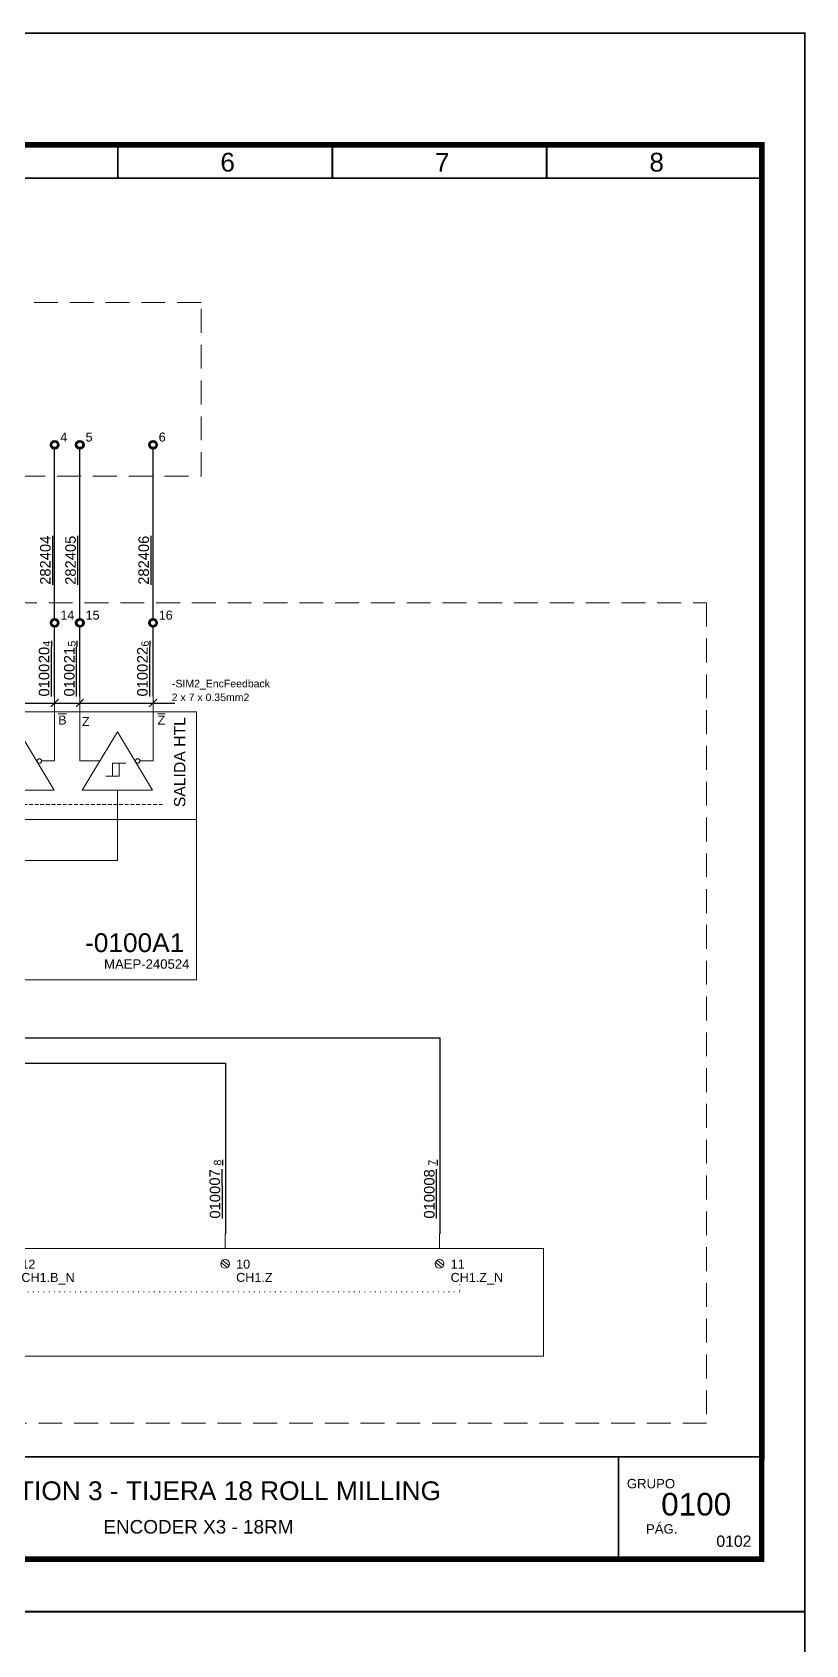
# Model space of a CAD drawing. Header units: millimetres. Extents: x 2 to 14510, y -7775 to 12.
# Drawn here: x 584.1 to 687, y -3066.7 to -2852.2 of the extents above; entities that cross this region are included whole.
import ezdxf
from ezdxf.enums import TextEntityAlignment as Align

# ---------------------------------------------------------------- set-up
doc = ezdxf.new("R2010")
doc.units = ezdxf.units.MM
for name, pattern in [('ACAD_ISO07W100', [3, 0, -3]), ('DASHED', [0.75, 0.5, -0.25]), ('HIDDEN2', [4.762499999999999, 3.175, -1.5875])]:
    doc.linetypes.add(name, pattern=pattern)
for name, color, linetype, lineweight in [('Cables eProC', 81, 'Continuous', 25), ('eProC - L2', 41, 'Continuous', 20), ('Rótulo eProC', 222, 'Continuous', 25), ('Textos eProC', 41, 'Continuous', 25)]:
    doc.layers.add(name, color=color, linetype=linetype, lineweight=lineweight)
doc.layers.add('TEXTOS', color=150, linetype='Continuous')
doc.styles.get("Standard").update_dxf_attribs({"font": 'arial.ttf'})

# ---------------------------------------------------------------- blocks, each defined once
blk = doc.blocks.new('eProC - Rótulo')
at = {"layer": 'eProC - L2', "lineweight": 0}
h = blk.add_hatch(color=256, dxfattribs=at)
h.dxf.hatch_style = 1
edge = h.paths.add_edge_path()
edge.add_ellipse((18.25213672028826, -196.9261742999511), major_axis=(0, 2.69398394157768), ratio=0.9394639537380453, start_angle=270, end_angle=450)
edge.add_line((15.721235915227, -196.9261742999488), (15.721235915227, -198.0262406689194))
edge.add_ellipse((18.25213672028826, -198.0262406689176), major_axis=(-2.530900805061371, 0), ratio=0.8765219452336325, start_angle=0, end_angle=90.00000003045925)
edge.add_arc((18.27335383050047, -195.5607843947532), 4.683894425901206, 269.7404606443341, 295.7776069626162)
edge.add_line((20.31028205640587, -199.7785788889764), (20.29822599010674, -198.8274645321544))
edge.add_arc((18.53107238730183, -196.3659306924278), 3.030178328089625, 264.718299702173, 305.6748497988437, ccw=False)
edge.add_ellipse((18.25213672028826, -197.5293953656246), major_axis=(0, -1.853847971147125), ratio=0.8438195784126398, start_angle=270, end_angle=360, ccw=False)
edge.add_line((16.68782350683375, -197.5293953656246), (20.78303752534953, -197.5293953656246))
edge.add_line((20.78303752534953, -197.5293953656246), (20.78303752534964, -196.9261742999511))
edge = h.paths.add_edge_path(flags=16)
edge.add_line((19.61407906036493, -196.6747056132363), (16.8901943802116, -196.6747056132363))
edge.add_ellipse((18.25213672028826, -196.6524970348587), major_axis=(0, 1.493762606582783), ratio=0.9118536529786326, start_angle=269.14812120263406, end_angle=450.85187879736594, ccw=False)
edge = h.paths.add_edge_path()
edge.add_ellipse((24.53606879678694, -194.6480166949741), major_axis=(2.859551306712874, 0), ratio=0.8879042817777737, start_angle=271.7431843167558, end_angle=440.0131197538371)
edge.add_line((25.03197981647497, -192.1474811884746), (22.43893209419025, -192.1474811884746))
edge.add_line((22.43893209419025, -192.1474811884746), (22.43893209419025, -197.188480772912))
edge.add_line((22.43893209419025, -197.188480772912), (22.43893209419025, -200.2321034925712))
edge.add_line((22.43893209419025, -200.2321034925712), (23.45480529619465, -200.2321034925712))
edge.add_line((23.45480529619465, -200.2321034925712), (23.45480529619465, -197.1858495332467))
edge.add_line((23.45480529619465, -197.1858495332467), (24.62305523908697, -197.1858495332467))
edge = h.paths.add_edge_path(flags=16)
edge.add_line((23.45480529619465, -196.1897923405218), (23.45480529619465, -193.1062410494224))
edge.add_line((23.45480529619465, -193.1062410494224), (24.53606879676522, -193.1062410494224))
edge.add_ellipse((24.53606879678694, -194.6480166949741), major_axis=(1.681458667494562, 0), ratio=0.9169274721736568, start_angle=270, end_angle=450, ccw=False)
edge.add_line((24.53606879683048, -196.1897923405218), (23.45480529619465, -196.1897923405218))
h.paths.add_polyline_path([(28.88337502731326, -200.1686943225809), (29.96274090268548, -200.1686943225809), (29.96274090268548, -196.6621550902314, -0.5790308252155739), (32.03007794970472, -195.4418327159001), (32.03007794970472, -194.4851599634876, 0.4270023526849942), (29.96274090268548, -195.3092403231453), (29.96274090268548, -194.3667890582274), (28.88337502731326, -194.3667890582274)])
edge = h.paths.add_edge_path()
edge.add_ellipse((35.59266709558801, -197.314602608275), major_axis=(0, 3.050109259531877), ratio=0.9167500623092966, start_angle=0, end_angle=360)
edge = h.paths.add_edge_path(flags=16)
edge.add_ellipse((35.59266709558801, -197.314602608275), major_axis=(0, 2.152249407964542), ratio=0.8331707360348017, start_angle=0, end_angle=360)
edge = h.paths.add_edge_path()
edge.add_ellipse((43.71944930917152, -196.1511172593932), major_axis=(0, -3.250497670981453), ratio=0.9018554990975474, start_angle=135.331656941236, end_angle=404.668343058764, ccw=False)
edge.add_line((45.78028465666421, -193.8394023104156), (45.78028465666421, -192.5089534251097))
edge.add_ellipse((43.71944930917152, -196.1511172593932), major_axis=(0, -4.224315765563161), ratio=0.963019127378297, start_angle=149.5633998648684, end_angle=390.4366001351317)
edge.add_line((45.78028465666421, -199.7932810936768), (45.78028465666421, -198.4628322083709))
at = {"layer": 'eProC - L2', "lineweight": 5, "const_width": 0.233}
for points in [[(0, 0), (297, 0), (297, -210.0000000000002), (0, -210), (0, 0)], [(5.783499999999549, -189.4009999999998), (291.2164999999995, -189.4009999999998)], [(56.47486139750822, -202.9226231724861), (56.47486139750822, -189.3236231724859)], [(76.84365215121034, -202.9226231724861), (76.84365215121034, -189.3236231724859)], [(160.1370160879637, -203), (160.1370160879637, -189.4009999999998)], [(76.84365215121034, -196.123123172486), (160.1370160879637, -196.123123172486)], [(107.4632783138395, -202.9226231724861), (107.4632783138395, -196.123123172486)], [(132.7952386088173, -202.9226231724861), (132.7952386088173, -196.123123172486)]]:
    blk.add_lwpolyline(points, dxfattribs=at)
at = {"layer": 'eProC - L2', "lineweight": 40, "const_width": 0.75}
blk.add_lwpolyline([(5.783499999999549, -203), (291.2505000000001, -203), (291.2850000000003, -14.87246776690426), (5.817999999999756, -14.87246776690426)], close=True, dxfattribs=at)
at = {"layer": 'eProC - L2', "lineweight": 5, "const_width": 0.233}
for points in [[(34.34049999999991, -19.30656616285751), (5.783499999999663, -19.30656616285751), (5.783499999999549, -14.87246776690426), (34.34049999999979, -14.87246776690426)], [(62.89750000000026, -19.30656616285751), (34.34050000000002, -19.30656616285751), (34.34049999999979, -14.87246776690426), (62.89750000000004, -14.87246776690426)], [(91.4375, -19.30656616285796), (62.88049999999976, -19.30656616285796), (62.88049999999976, -14.87246776690426), (91.4375, -14.87246776690426)], [(119.9608131526145, -19.30656616285796), (91.40381315261425, -19.30656616285796), (91.40381315261413, -14.87246776690472), (119.9608131526143, -14.87246776690472)], [(148.517813152615, -19.30656616285796), (119.9608131526147, -19.30656616285796), (119.9608131526143, -14.87246776690472), (148.5178131526145, -14.87246776690472)], [(177.0578131526145, -19.30656616285842), (148.5008131526142, -19.30656616285842), (148.5008131526142, -14.87246776690472), (177.0578131526145, -14.87246776690472)], [(205.581126305229, -19.30656616285751), (177.0241263052287, -19.30656616285751), (177.0241263052285, -14.87246776690426), (205.5811263052287, -14.87246776690426)], [(234.1381263052294, -19.30656616285751), (205.5811263052292, -19.30656616285751), (205.5811263052287, -14.87246776690426), (234.138126305229, -14.87246776690426)], [(262.6781263052289, -19.30656616285796), (234.1211263052287, -19.30656616285796), (234.1211263052287, -14.87246776690426), (262.6781263052289, -14.87246776690426)], [(291.2014394578434, -19.30656616285751), (262.6444394578432, -19.30656616285751), (262.644439457843, -14.87246776690426), (291.2014394578432, -14.87246776690426)]]:
    blk.add_lwpolyline(points, close=True, dxfattribs=at)
at = {"layer": 'eProC - L2', "lineweight": 0, "const_width": 0.233}
blk.add_lwpolyline([(272.2141748043123, -203), (272.2141748043123, -189.4009999999998)], dxfattribs=at)
at = {"layer": 'eProC - L2', "lineweight": 0}
for points in [[(22.43893209419025, -197.188480772912), (22.43893209419025, -192.1474811884746), (25.03197981648179, -192.1474811884746)], [(23.45480529619465, -197.188480772912), (23.45480529619465, -200.2321034925712), (22.43893209419025, -200.2321034925712), (22.43893209419025, -192.1474811884746), (23.45480529619465, -192.1474811884746)], [(45.78028465666421, -192.5089534251097), (45.78028465666421, -193.8394023104156)], [(23.45480529619465, -193.1062410494224), (23.45480529619465, -196.1897923405218)], [(24.5360687967883, -193.1062410494224), (23.45480529619465, -193.1062410494224), (23.45480529619465, -196.1897923405218), (24.5360687967883, -196.1897923405218)], [(29.96274090268548, -196.6284768904829), (29.96274090268548, -200.1686943225809), (28.88337502731326, -200.1686943225809), (28.88337502731326, -194.3667890582274), (29.96274090268548, -194.3667890582274), (29.96274090268548, -195.3092403231431)], [(32.03007794970472, -195.4418327159001), (32.03007794970472, -194.4851599634871)], [(15.721235915227, -196.9261742999511), (15.721235915227, -198.0262406689176)], [(16.89019438021217, -196.6747056132363), (19.61407906036425, -196.6747056132363)], [(20.78303752534953, -197.5293953656246), (20.78303752534953, -196.9261742999511)], [(24.62305523906866, -197.1858495332467), (23.45480529619465, -197.1858495332467)], [(20.78303752534953, -197.5293953656246), (16.68782350683296, -197.5293953656246)], [(20.31028205640587, -199.7785788889755), (20.29822599010674, -198.8274645321535)], [(45.78028465666421, -198.4628322083713), (45.78028465666421, -199.7932810936768)]]:
    blk.add_lwpolyline(points, dxfattribs=at)
for centre, radius, start, end in [((31.39091835090221, -195.8868887166072), 1.540574078083927, 65.48798580094844, 157.9783705209563), ((31.34663979589845, -196.6453159903344), 1.384001337398694, 60.40847701888465, 180.6971331110832), ((18.53107238730195, -196.3659306924278), 3.030178328089643, 264.7182996994936, 305.674849798842), ((18.27335383050047, -195.5607843947532), 4.683894425901305, 269.7404606254545, 295.7776069626336)]:
    blk.add_arc(centre, radius, start, end, dxfattribs=at)
for centre, major_axis, ratio, start_param, end_param in [((24.53606879678694, -194.6480166949741), (2.859551306712874, 0), 0.8879042817777737, 4.742813286181207, 7.679677691676559), ((43.71944930917152, -196.1511172593932), (0, -4.224315765563161), 0.963019127378297, 2.610373768118795, 6.814404192650585), ((43.71944930917152, -196.1511172593932), (0, -3.250497670981453), 0.9018554990975474, 2.361982995804007, 7.062794964965373), ((18.25213672028826, -196.9261742999511), (0, 2.69398394157768), 0.9394639537380453, 4.71238898038469, 7.853981633974483), ((18.25213672028826, -196.6524970348587), (0, 1.493762606582783), 0.9118536529786326, 4.697520890542724, 7.868849723816449), ((24.53606879678694, -194.6480166949741), (1.681458667494562, 0), 0.9169274721736568, 4.71238898038469, 7.853981633974483), ((18.25213672028826, -198.0262406689176), (-2.530900805061371, 0), 0.8765219452336325, 0, 1.570796327326511), ((18.25213672028826, -197.5293953656246), (0, -1.853847971147125), 0.8438195784126398, 4.71238898038469, 6.283185307179586)]:
    blk.add_ellipse(centre, major_axis=major_axis, ratio=ratio, start_param=start_param, end_param=end_param, dxfattribs=at)
for major_axis, ratio in [((0, 3.050109259531877), 0.9167500623092966), ((0, 2.152249407964542), 0.8331707360348017)]:
    blk.add_ellipse((35.59266709558801, -197.314602608275), major_axis=major_axis, ratio=ratio, dxfattribs=at)
at = {"layer": 'eProC - L2', "lineweight": 20, "char_height": 2.5, "attachment_point": 7}
for s, insert in [('{\\fArial|b0|i0|c0|p18;00}', (19.45209767577444, -18.45176193203861)), ('{\\fArial|b0|i0|c0|p18;0}', (47.95841082838848, -18.45176193204053)), ('{\\fArial|b0|i0|c0|p18;1}', (76.51541082838872, -18.45176193203906)), ('{\\fArial|b0|i0|c0|p18;2}', (105.0554108283887, -18.45176193203906)), ('{\\fArial|b0|i0|c0|p18;3}', (133.6124108283885, -18.45176193203906)), ('{\\fArial|b0|i0|c0|p18;4}', (162.1354108283886, -18.45176193203906)), ('{\\fArial|b0|i0|c0|p18;5}', (190.6924108283889, -18.45176193203906)), ('{\\fArial|b0|i0|c0|p18;6}', (219.2324108283888, -18.45176193203906)), ('{\\fArial|b0|i0|c0|p18;7}', (247.7714108283886, -18.45176193203906)), ('{\\fArial|b0|i0|c0|p18;8}', (276.3114108283885, -18.45176193203906))]:
    blk.add_mtext(s, dxfattribs=dict(at, insert=insert))
at = {"layer": 'eProC - L2', "attachment_point": 7}
for s, insert, char_height in [('{\\fArial|b0|i0|c0|p18;CONFECCIÓN }', (60.44413231986846, -191.9323770540059), 1.255239842187869), ('{\\fArial|b0|i0|c0|p18;CLIENTE}', (78.54848969712793, -191.9323770540059), 1.255239842187869), ('{\\fArial|b0|i0|c0|p18;CRJ}', (62.66984818896753, -195.2786288782686), 2.305149634601388), ('{\\fArial|b0|i0|c0|p18;ACINDAR - Grupo ArcelorMittal}', (88.62083612340257, -194.1530265221377), 2.305149634601388), ('{\\fArial|b0|i0|c0|p18;GRUPO}', (273.3085936568314, -193.6147217329662), 1.255239842187869), ('{\\fArial|b0|i0|c0|p18;ULTIMA VERSIÓN}', (58.41840193245116, -197.989487357172), 1.255239842187869), ('{\\fArial|b0|i0|c0|p18;ARCHIVO}', (78.64627760704661, -198.2800028847432), 1.255239842187869), ('{\\fArial|b0|i0|c0|p18;VERSIÓN}', (109.503126452717, -198.2800028847432), 1.255239842187869), ('{\\fArial|b0|i0|c0|p18;FECHA}', (134.6501022744314, -198.2800028847432), 1.255239842187869), ('{\\fArial|b0|i0|c0|p18;CRJ}', (63.23684171670493, -201.2539878171506), 2.305149634601388), ('{\\fArial|b0|i0|c0|p18;XING_ELE32008}', (79.87327899639467, -202.087657779754), 2.305149634601388), ('{\\fArial|b0|i0|c0|p18;A0}', (119.6550813409899, -200.9525265221378), 2.305149634601388), ('{\\fArial|b0|i0|c0|p18;28/08/20}', (141.867730192314, -201.0108573813513), 2.305149634601388), ('{\\fArial|b0|i0|c0|p18;PÁG.}', (275.8581421672325, -199.6374450480862), 1.255239842187869)]:
    blk.add_mtext(s, dxfattribs=dict(at, insert=insert, char_height=char_height))
at = {"layer": 'eProC - L2', "insert": (215.9882582192838, -192.6668423217829), "char_height": 2.5, "width": 89.0142959662885, "attachment_point": 2}
blk.add_mtext('{\\fArial|b0|i0|c0|p18;SIMOTION 3 - TIJERA 18 ROLL MILLING}', dxfattribs=at)
at = {"layer": 'eProC - L2'}
for tag, p in [('GR', (284.9388241817146, -193.1055635700077)), ('PG', (284.9388241817146, -198.932405996431))]:
    blk.add_attdef(tag, text='', height=3, dxfattribs=at).set_placement(p, align=Align.MIDDLE)
blk.add_attdef('DESCRIPCIÓN', text='', height=1.8, dxfattribs=at).set_placement((216.3124805672701, -199.6093158954159), align=Align.CENTER)
blk = doc.blocks.new('EntradaEncoder')
at = {"layer": 'eProC - L2'}
blk.add_lwpolyline([(0, 0), (285.3993131526131, 0), (285.3993131526131, -170.0944338371428), (0, -170.0944338371428)], close=True, dxfattribs=at)
for points in [[(21.16864936152524, -140.440132560896), (21.16864936152524, -142.398420619621)], [(29.57965510321287, -140.440132560896), (29.57965510321287, -142.398420619621)], [(45.59635857691865, -140.440132560896), (45.59635857691865, -142.398420619621)], [(54.00736431860628, -140.440132560896), (54.00736431860628, -142.398420619621)], [(62.41837006029391, -140.440132560896), (62.41837006029391, -142.398420619621)], [(99.86512630522884, -140.440132560896), (99.86512630522884, -142.398420619621)], [(128.4221263052295, -140.440132560896), (128.4221263052295, -142.398420619621)], [(156.9621263052286, -140.440132560896), (156.9621263052286, -142.398420619621)], [(185.4854394578433, -140.440132560896), (185.4854394578433, -142.3984179075387)], [(214.042439457844, -140.440132560896), (214.042439457844, -142.398420619621)], [(242.5824394578431, -140.440132560896), (242.5824394578431, -142.398420619621)], [(256.3939237839822, -142.398420619621), (17.33208903761988, -142.3984206196237)], [(17.33208903761988, -156.7231341166125), (17.33208903761988, -142.3984206196237)], [(256.3939237839822, -142.398420619621), (256.3939237839822, -156.7231341166107)], [(21.47996985772625, -144.9293886112782), (20.61432363544191, -144.2455740360647)], [(20.82690637296582, -143.9584135324476), (21.71011254443511, -144.6560995356003)], [(29.89097559941388, -144.9293886112782), (29.02532937712954, -144.2455740360647)], [(29.23791211465345, -143.9584135324476), (30.12111828612274, -144.6560995356003)], [(45.90767907311965, -144.9293886112782), (45.04203285083531, -144.2455740360647)], [(45.25461558835923, -143.9584135324476), (46.13782175982851, -144.6560995356003)], [(54.31868481480728, -144.9293886112782), (53.45303859252294, -144.2455740360647)], [(53.66562133004686, -143.9584135324476), (54.54882750151614, -144.6560995356003)], [(62.72969055649492, -144.9293886112782), (61.86404433421058, -144.2455740360647)], [(62.07662707173449, -143.9584135324476), (62.95983324320378, -144.6560995356003)], [(100.1594558671877, -144.9293858991959), (99.29380964490338, -144.2455713239824)], [(99.5063923824273, -143.9584108203653), (100.3895985538966, -144.6560968235181)], [(128.716446761031, -144.9293886112782), (127.8508005387466, -144.2455740360647)], [(128.0633832762705, -143.9584135324476), (128.9465894477398, -144.6560995356003)], [(157.2564513141078, -144.9293886112782), (156.3908050918235, -144.2455740360647)], [(156.6033878293474, -143.9584135324476), (157.4865940008167, -144.6560995356003)], [(185.7797644667226, -144.9293886112782), (184.9141182444382, -144.2455740360647)], [(185.1267009819621, -143.9584135324476), (186.0099071534314, -144.6560995356003)], [(214.353759954045, -144.9293886112782), (213.4881137317607, -144.2455740360647)], [(213.7006964692846, -143.9584135324476), (214.5839026407539, -144.6560995356003)], [(242.8937599540441, -144.9293886112782), (242.0281137317597, -144.2455740360647)], [(242.2406964692836, -143.9584135324476), (243.1239026407529, -144.6560995356003)], [(17.33208903761988, -156.7231341166125), (256.3939237839822, -156.7231341166107)]]:
    blk.add_lwpolyline(points, dxfattribs=at)
at = {"layer": 'eProC - L2', "linetype": 'ACAD_ISO07W100', "ltscale": 0.2}
for points in [[(20.89215279845666, -147.1634680588832), (20.89215279845666, -148.1278432338931), (132.4220374803754, -148.1278432338931)], [(245.2830860607482, -147.1634680588832), (245.2830860607482, -148.1278432338931), (155.9150289305162, -148.1278432338931)]]:
    blk.add_lwpolyline(points, dxfattribs=at)
blk.add_lwpolyline([(132.4220374803754, -148.067599904809), (154.9079493906447, -148.067599904809), (154.9079493906447, -150.738107827261), (132.4220374803754, -150.738107827261)], close=True, dxfattribs=at)
at = {"layer": 'eProC - L2'}
for centre in [(21.16864936152524, -144.4336702125402), (29.57965510321287, -144.4336702125402), (45.59635857691865, -144.4336702125402), (54.00736431860628, -144.4336702125402), (62.41837006029391, -144.4336702125402), (99.84813537098671, -144.4336675004579), (128.40512626483, -144.4336702125402), (156.9451308179068, -144.4336702125402), (185.4684439705215, -144.4336702125402), (214.042439457844, -144.4336702125402), (242.5824394578431, -144.4336702125402)]:
    blk.add_circle(centre, 0.5853692699507881, dxfattribs=at)
at = {"layer": 'eProC - L2', "char_height": 1.2, "attachment_point": 1}
for s, insert in [('5', (22.64074206018995, -143.8626608519253)), ('+24', (22.64074206018995, -145.4184915963048)), ('9', (31.05174780187758, -143.8626608519253)), ('M', (31.05174780187758, -145.4184915963048)), ('4', (47.06845127558336, -143.8626608519253)), ('+5', (47.06845127558336, -145.4184915963048)), ('+5', (55.47945701727099, -145.4184915963048)), ('6', (55.47945701727099, -143.8626608519253)), ('7', (63.89046275895862, -143.8626608519253)), ('M', (63.89046275895862, -145.4184915963048)), ('CH1.A', (101.3202280696514, -145.6293309166153)), ('15', (101.3202280696514, -143.862658139843)), ('CH1.A_N', (129.8772189634947, -145.6293336286976)), ('14', (129.8772189634947, -143.8626608519253)), ('CH1.B', (158.4172235165715, -145.6293336286976)), ('13', (158.4172235165715, -143.8626608519253)), ('CH1.B_N', (186.9405366691863, -145.6293336286976)), ('12', (186.9405366691863, -143.8626608519253)), ('CH1.Z', (215.5145321565087, -145.6293336286976)), ('10', (215.5145321565087, -143.8626608519253)), ('CH1.Z_N', (244.0545321565078, -145.6293336286976)), ('11', (244.0545321565078, -143.8626608519253))]:
    blk.add_mtext_dynamic_manual_height_columns(s, width=3.250252668158737, gutter_width=7.5, heights=[0], dxfattribs=dict(at, insert=insert))
at = {"layer": 'eProC - L2'}
for tag, p in [('GXX1', (16.52262650177545, -144.0058911814467)), ('ID1', (16.52262650177545, -146.32201456447))]:
    blk.add_attdef(tag, text='', height=1.5, dxfattribs=at).set_placement(p, align=Align.RIGHT)
for tag, height, p in [('BYTE', 1.2, (143.7363716029267, -149.965238330682)), ('DESC1', 1.4, (143.66499343551, -153.8437915052054))]:
    blk.add_attdef(tag, text='', height=height, dxfattribs=at).set_placement(p, align=Align.CENTER)
blk = doc.blocks.new('eProC - Borne 2.0')
at = {"layer": 'Cables eProC'}
h = blk.add_hatch(dxfattribs=at)
h.set_pattern_fill('ANSI31', color=256, scale=0.0279171615287314)
h.set_pattern_definition([(45, (-2462.882078904184, -2995.577827000979), (-0.06267581517531662, 0.06267581517531662), [])])
edge = h.paths.add_edge_path()
edge.add_arc((0, -0.4535599239779913), 0.5742361460052544, 0, 360)
edge = h.paths.add_edge_path(flags=17)
edge.add_arc((2.775557561562891e-17, -0.4535599239779913), 0.3850599639098976, 0, 360)
for radius in [0.5742361460052052, 0.3850599639097176]:
    blk.add_circle((0, -0.4535599239779913), radius, dxfattribs=at)

msp = doc.modelspace()

# ---------------------------------------------------------------- linework, layer by layer
at = {"layer": 'Cables eProC'}
for p, q in [((587.1040406270384, -2930.201147454547), (587.1040406270382, -2907.654873259461)), ((590.4595561238657, -2930.201147454547), (590.4595561238655, -2907.65487325946)), ((600.1901529331207, -2930.201147454548), (600.1901529331204, -2907.654873259462)), ((587.1040406270381, -2940.565734222135), (587.1040406270383, -2931.349619746561)), ((590.4595561238652, -2940.565734222135), (590.4595561238655, -2931.349619746561)), ((600.1901529331203, -2940.565734222134), (600.1901529331205, -2931.34961974656))]:
    msp.add_line(p, q, dxfattribs=at)
for points in [[(530.9854091582665, -2980.278023354249), (530.9854091582663, -2989.35222466159), (609.8138739032308, -2989.35222466159), (609.8138739032311, -3012.067779229122)], [(540.7160059675216, -2980.278023354249), (540.7160059675216, -2985.994103900732), (638.3538739032301, -2985.994103900732), (638.3538739032301, -3012.067779229122)]]:
    msp.add_lwpolyline(points, dxfattribs=at)
at = {"layer": 'eProC - L2'}
for p, q in [((587.1040406270387, -2949.148011817092), (587.1040406270381, -2940.565734222135)), ((590.4595561238658, -2949.148011817092), (590.4595561238652, -2940.565734222135)), ((600.1901529331209, -2949.148011817091), (600.1901529331203, -2940.565734222134)), ((585.3558829357089, -2949.148011817092), (587.1040406270387, -2949.148011817092)), ((593.1176930272429, -2949.148011817093), (590.4595561238658, -2949.148011817093)), ((598.4419952417911, -2949.148011817092), (600.1901529331209, -2949.148011817092)), ((595.4523678195602, -2962.409505368487), (595.4523678195599, -2953.015661905363)), ((595.4523678195603, -2962.409505368487), (535.9782208539602, -2962.409505368489))]:
    msp.add_line(p, q, dxfattribs=at)
at = {"layer": 'eProC - L2', "linetype": 'DASHED'}
msp.add_line((601.4452921815922, -2954.920069429661), (562.9865740895674, -2954.920069429664), dxfattribs=at)
at = {"layer": 'eProC - L2', "linetype": 'HIDDEN2'}
for points in [[(549.339321690843, -2888.159298154664), (549.3393216908429, -2911.244966166796), (606.5810695781825, -2911.244966166796), (606.5810695781825, -2888.159298154664), (549.339321690843, -2888.159298154664)], [(476.7848852583398, -2928.107417415435), (673.8457172843323, -2928.107417415435), (673.8457172843323, -3037.234751734002), (476.7848852583396, -3037.234751734002)]]:
    msp.add_lwpolyline(points, dxfattribs=at)
at = {"layer": 'eProC - L2'}
for points in [[(498.1523431759547, -2942.595535713266), (605.9634310837046, -2942.595535713258), (605.9634310837046, -2978.248221863121), (498.1523431759547, -2978.248221863121), (498.1523431759521, -2942.595535713266)], [(556.9054529651322, -2956.941148002245), (556.9054529651312, -2942.595535713265), (605.9634310837046, -2942.595535713262), (605.9634310837056, -2956.941148002241), (556.9054529651322, -2956.941148002245)], [(587.0356050981115, -2953.015661905364), (577.6969059288438, -2953.015661905364), (582.3662555134771, -2945.280361728822), (587.0356050981115, -2953.015661905364)], [(600.1217174041938, -2953.015661905364), (590.783018234926, -2953.015661905364), (595.4523678195593, -2945.280361728822), (600.1217174041938, -2953.015661905364)], [(596.5751799268656, -2949.429154157972), (594.8128599606617, -2949.429154157972), (594.8128599606617, -2951.191474124176), (593.9316999775598, -2951.191474124176), (595.6940199437637, -2951.191474124176), (595.6940199437637, -2949.429154157972)]]:
    msp.add_lwpolyline(points, dxfattribs=at)
for centre in [(585.055882935709, -2949.148011817093), (598.1419952417912, -2949.148011817093)]:
    msp.add_circle(centre, 0.3, dxfattribs=at)
at = {"layer": 'TEXTOS'}
for p, q in [((587.6040406270382, -2940.943504162702), (586.6040406270382, -2941.943504162702)), ((590.9595561238654, -2940.943504162702), (589.9595561238654, -2941.943504162702)), ((600.6901529331204, -2940.943504162702), (599.6901529331204, -2941.943504162702)), ((501.744010743396, -2941.443504162708), (603.109073371254, -2941.443504162708))]:
    msp.add_line(p, q, dxfattribs=at)

# ---------------------------------------------------------------- block references
for p in [(587.1040406270382, -2906.627077189477), (590.4595561238655, -2906.627077189477), (600.1901529331204, -2906.627077189478), (587.1040406270382, -2930.321823676578), (590.4595561238655, -2930.321823676578), (600.1901529331204, -2930.321823676579)]:
    msp.add_blockref('eProC - Borne 2.0', p)
at = {"layer": 'Cables eProC'}
ref = msp.add_blockref('eProC - Rótulo', (389.9189344453871, -2852.321080505369), dxfattribs=at)
ref.add_attrib('HOJA', '0100', dxfattribs={"layer": 'Rótulo eProC', "color": 6, "height": 3}).set_placement((672.460216396531, -3048.029212652273), align=Align.MIDDLE)
ref.add_attrib('SIG', '0102', dxfattribs={"layer": 'Rótulo eProC', "color": 6, "height": 1.5}).set_placement((679.8076737603978, -3053.692714064132), align=Align.RIGHT)
ref.add_attrib('DESCRIPCIÓN', 'ENCODER X3 - 18RM', dxfattribs={"layer": 'Rótulo eProC', "color": 6, "height": 1.8}).set_placement((606.2314150126576, -3051.930396400785), align=Align.CENTER)
ref = msp.add_blockref('EntradaEncoder', (395.7369344453869, -2871.627646668226), dxfattribs=at)
ref.add_attrib('ID1', '-0080SM1', dxfattribs={"layer": 'eProC - L2', "height": 1.5}).set_placement((412.2595609471623, -3017.949661232696), align=Align.RIGHT)
ref.add_attrib('DESC1', 'SIMOTION 240-1AA00-0AA0', dxfattribs={"layer": 'eProC - L2', "height": 1.4}).set_placement((539.4019278808969, -3025.471438173432), align=Align.CENTER)
ref.add_attrib('BYTE', 'X3', dxfattribs={"layer": 'eProC - L2', "height": 1.2}).set_placement((539.4733060483136, -3021.592884998908), align=Align.CENTER)
ref = msp.add_blockref('eProC - Rótulo', (389.9189344453871, -3062.321080505369), dxfattribs=at)
ref.add_attrib('HOJA', '0102', dxfattribs={"layer": 'Rótulo eProC', "color": 6, "height": 3}).set_placement((672.460216396531, -3258.029212652273), align=Align.MIDDLE)
ref.add_attrib('SIG', '0104', dxfattribs={"layer": 'Rótulo eProC', "color": 6, "height": 1.5}).set_placement((679.8076737603978, -3263.692714064132), align=Align.RIGHT)
ref.add_attrib('DESCRIPCIÓN', 'ENCODER X4 -', dxfattribs={"layer": 'Rótulo eProC', "color": 6, "height": 1.8}).set_placement((606.2314150126576, -3261.930396400785), align=Align.CENTER)

# ---------------------------------------------------------------- texts
at = {"layer": 'Cables eProC', "attachment_point": 1, "rotation": 90}
for s, width, heights, insert, char_height in [('{\\L282404}', 9.134868369596802, [2.173096700365394], (585.1624241277719, -2925.710408514922), 1.4), ('{\\L282405}', 4.535518463554467, [0], (588.5179396245992, -2925.710408514921), 1.4), ('{\\L282406}', 4.535518463554467, [0], (598.2485364338542, -2925.710408514921), 1.4), ('{\\L20}', 4.535518463554467, [0], (584.9921663657025, -2936.147013700678), 1.4), ('{\\L4}', 4.535518463554467, [0], (585.5407734499346, -2933.926670289222), 1), ('{\\L21}', 4.535518463554467, [0], (588.3476818625296, -2936.147013700678), 1.4), ('{\\L5}', 4.535518463554467, [0], (588.8962889467617, -2933.926670289221), 1), ('{\\L22}', 4.535518463554467, [0], (598.0782786717847, -2936.14701370068), 1.4), ('{\\L6}', 4.535518463554467, [0], (598.6268857560168, -2933.926670289224), 1), ('{\\L0100}', 4.535518463554467, [0], (584.99216636571, -2940.572675834777), 1.4), ('{\\L0100}', 4.535518463554467, [0], (588.347681862537, -2940.572675834773), 1.4), ('{\\L0100}', 4.535518463554467, [0], (598.0782786717921, -2940.572675834773), 1.4), ('{\\L8}', 4.535518463554467, [0], (608.2851067261277, -3002.969878302566), 1), ('{\\L7}', 4.535518463554467, [0], (636.8251067261267, -3002.969878302566), 1), ('{\\L07}', 4.535518463554467, [0], (607.7019996418953, -3005.645021686747), 1.4), ('{\\L08}', 4.535518463554467, [0], (636.2419996418944, -3005.645021686747), 1.4), ('{\\L0100}', 4.535518463554467, [0], (607.7364996418955, -3010.027782089241), 1.4), ('{\\L0100}', 4.535518463554467, [0], (636.2419996418944, -3010.027782089241), 1.4)]:
    msp.add_mtext_dynamic_manual_height_columns(s, width=width, gutter_width=12.5, heights=heights, dxfattribs=dict(at, insert=insert, char_height=char_height))
at = {"layer": 'eProC - L2', "char_height": 1.2, "attachment_point": 1}
for s, insert in [('{\\OB}', (587.5747544203456, -2943.102047444902)), ('{\\OZ}', (600.7962733163528, -2943.102047444902)), ('Z', (590.7233672197832, -2943.316501531498))]:
    msp.add_mtext_dynamic_manual_height_columns(s, width=1.5, gutter_width=12.5, heights=[0], dxfattribs=dict(at, insert=insert))
at = {"layer": 'eProC - L2', "insert": (602.990176583987, -2949.30521689823), "char_height": 1.5, "attachment_point": 2, "rotation": 90.000000000004}
msp.add_mtext_dynamic_manual_height_columns('SALIDA HTL', width=23.29234670986625, gutter_width=12.5, heights=[0], dxfattribs=at)
at = {"layer": 'TEXTOS', "char_height": 1, "attachment_point": 1}
for s, insert in [('-SIM2_EncFeedback', (602.7130070749328, -2938.354136703601)), ('2 x 7 x 0.35mm2', (602.6785070749326, -2940.182110147727))]:
    msp.add_mtext_dynamic_manual_height_columns(s, width=11.45518471732066, gutter_width=12.5, heights=[0], dxfattribs=dict(at, insert=insert))
at = {"layer": 'Textos eProC'}
for s, width, heights, insert, char_height, attachment_point in [('\\pxql;4', 1.2, [3.421988905219479], (587.8610065653462, -2905.455506407929), 1.2, 1), ('\\pxql;5', 1.2, [3.421988905219479], (591.2165220621735, -2905.455506407929), 1.2, 1), ('\\pxql;6', 1.2, [3.421988905219479], (600.9471188714284, -2905.45550640793), 1.2, 1), ('\\pxql;14', 1.2, [3.421988905219479], (587.8610065653463, -2929.15025289503), 1.2, 1), ('\\pxql;15', 1.2, [3.421988905219479], (591.2165220621735, -2929.15025289503), 1.2, 1), ('\\pxql;16', 1.2, [3.421988905219479], (600.9471188714284, -2929.150252895031), 1.2, 1), ('-0100A1', 23.4970959467887, [0], (604.3508477557534, -2972.078034108567), 2.5, 3), ('MAEP-240524', 18.31215520775731, [0], (593.6777392670406, -2976.807104911221), 1.25, 7)]:
    msp.add_mtext_dynamic_manual_height_columns(s, width=width, gutter_width=12.5, heights=heights, dxfattribs=dict(at, insert=insert, char_height=char_height, attachment_point=attachment_point))

doc.saveas('drawing.dxf')
